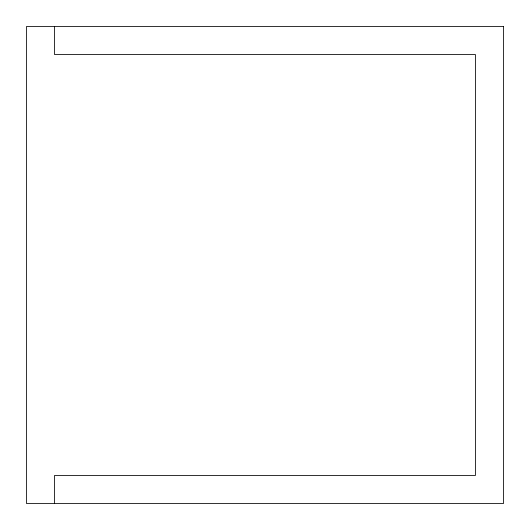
<?xml version="1.0" encoding="UTF-8"?>
<svg xmlns="http://www.w3.org/2000/svg" width="530" height="530" viewBox="0 0 530 530"><rect width="100%" height="100%" fill="white"/><g stroke="black" fill="none" stroke-linecap="round" stroke-linejoin="round"><path stroke-width="0.79" d="M54.557 26.5L54.557 54.557L475.443 54.557L475.443 475.443L54.557 475.443L54.557 503.5M503.5 26.5L26.5 26.5L26.5 503.5L503.5 503.5L503.5 26.5"/></g></svg>
